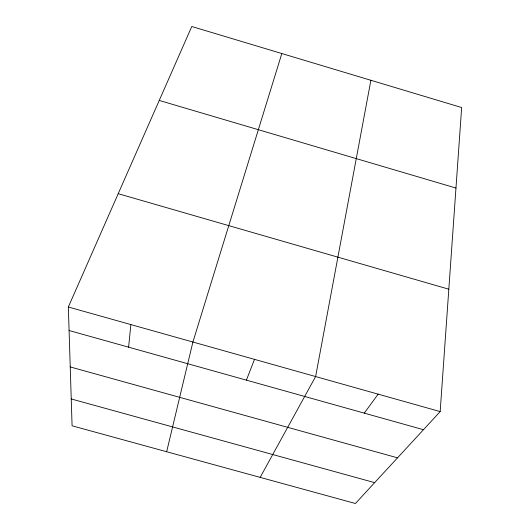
<?xml version="1.0" encoding="UTF-8"?>
<svg xmlns="http://www.w3.org/2000/svg" width="530" height="530" viewBox="0 0 530 530"><rect width="100%" height="100%" fill="white"/><g stroke="black" fill="none" stroke-linecap="round" stroke-linejoin="round"><path stroke-width="0.79" d="M440.172 411.591L461.656 107.537L191.781 26.5L68.343 306.996L72.087 425.802L355.411 503.5L440.172 411.591L68.343 306.996M128.611 347.176L130.857 324.585M370.887 80.282L315.622 376.552L260.164 477.378M166.659 451.732L192.9 342.035L281.821 53.537M246.404 380.142L254.493 359.36M364.289 413.135L378.135 394.141M71.245 398.958L374.644 482.644M70.232 366.932L397.526 457.834M69.085 330.515L423.47 429.704M118.21 193.689L448.817 289.208M159.245 100.442L455.966 188.044"/></g></svg>
